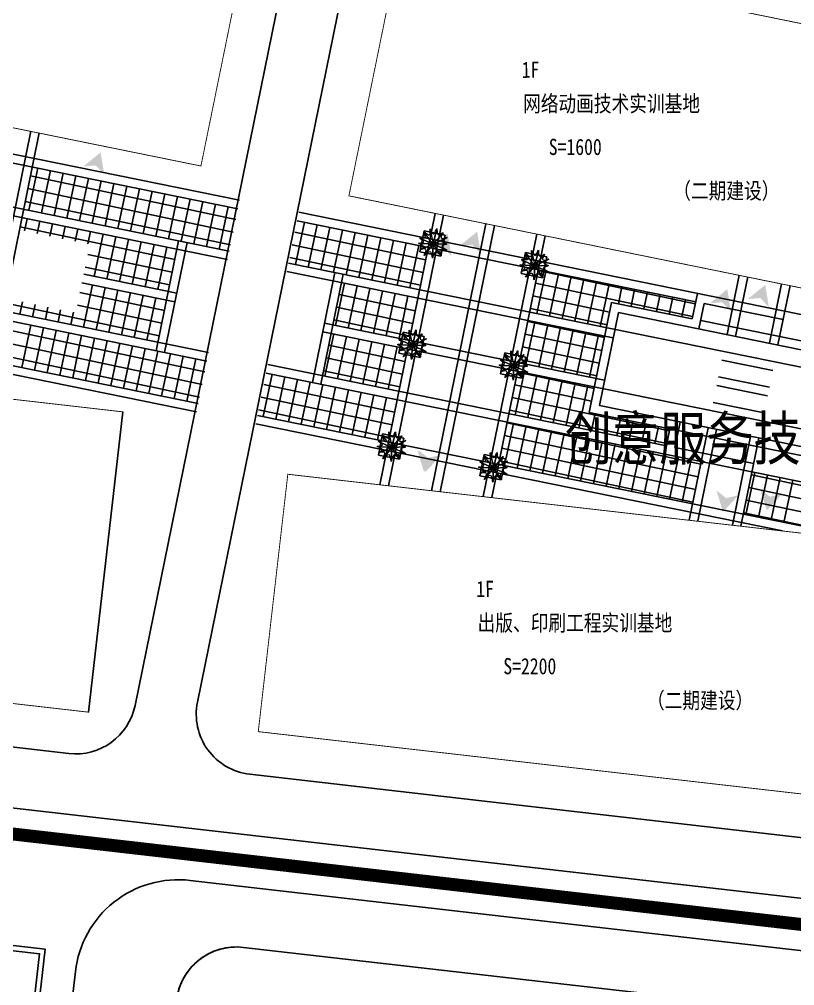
# Model space of a CAD drawing. Extents: x -534 to 560, y 572 to 1344.
# Drawn here: x -128.8 to -39, y 1082.8 to 1194.7 of the extents above; entities that cross this region are included whole.
import ezdxf

# ---------------------------------------------------------------- set-up
doc = ezdxf.new("R2010")
doc.units = 0
doc.header["$LTSCALE"] = 1000
doc.header["$MEASUREMENT"] = 0
doc.linetypes.add('DIVIDE', pattern=[1.25, 0.5, -0.25, 0, -0.25, 0, -0.25])
doc.linetypes.add('X5', pattern=[3, 2, -1])
for name, color, linetype in [('0-场地', 5, 'Continuous'), ('2222', 7, 'Continuous'), ('DLSS', 8, 'Continuous'), ('PUB_TEXT', 7, 'Continuous'), ('WALL', 2, 'Continuous'), ('建筑轮廓', 2, 'Continuous'), ('用地红线', 1, 'DIVIDE'), ('绿化', 3, 'Continuous'), ('铺地', 25, 'Continuous')]:
    doc.layers.add(name, color=color, linetype=linetype)
doc.styles.add('HT', font='simhei.ttf', dxfattribs={"width": 0.8})

msp = doc.modelspace()

# ---------------------------------------------------------------- hatches: boundary and pattern name
at = {"layer": '0-场地'}
for points in [[(-119.94, 1177.814), (-118.944, 1176.776), (-119.36, 1179.341), (-121.373, 1177.699)], [(-79.763, 1168.401), (-78.767, 1167.364), (-79.183, 1169.928), (-81.196, 1168.286)], [(-76.358, 1168.63), (-75.362, 1167.592), (-75.778, 1170.157), (-77.791, 1168.515)], [(-43.011, 1162.463), (-42.015, 1161.426), (-42.431, 1163.99), (-44.444, 1162.348)], [(-47.407, 1161.972), (-46.411, 1160.934), (-46.827, 1163.499), (-48.84, 1161.857)], [(-81.575, 1143.939), (-82.704, 1144.829), (-81.938, 1142.346), (-80.171, 1144.251)], [(-81.39, 1143.918), (-82.519, 1144.808), (-81.753, 1142.325), (-79.986, 1144.23)], [(-41.89, 1139.461), (-43.02, 1140.35), (-42.253, 1137.868), (-40.487, 1139.773)], [(-46.952, 1139.298), (-48.082, 1140.188), (-47.315, 1137.705), (-45.549, 1139.61)]]:
    msp.add_hatch(color=256, dxfattribs=at).paths.add_polyline_path(points)

# ---------------------------------------------------------------- linework, layer by layer
msp.add_line((-120.763, 1114.511), (-116.774, 1149.283))
at = {"layer": '2222'}
for p, q in [((-82.429, 1167.807), (-81.93, 1170.257)), ((-81.93, 1170.257), (-79.481, 1169.759)), ((-79.481, 1169.759), (-79.979, 1167.309)), ((-79.979, 1167.309), (-82.429, 1167.807)), ((-70.672, 1165.3), (-70.174, 1167.75)), ((-70.174, 1167.75), (-67.724, 1167.252)), ((-67.724, 1167.252), (-68.222, 1164.802)), ((-68.222, 1164.802), (-70.672, 1165.3)), ((-84.841, 1156.077), (-84.343, 1158.527)), ((-84.343, 1158.527), (-81.893, 1158.029)), ((-81.893, 1158.029), (-82.391, 1155.579)), ((-82.391, 1155.579), (-84.841, 1156.077)), ((-73.082, 1153.685), (-72.584, 1156.135)), ((-72.584, 1156.135), (-70.134, 1155.636)), ((-70.134, 1155.636), (-70.632, 1153.187)), ((-70.632, 1153.187), (-73.082, 1153.685)), ((-87.213, 1144.289), (-86.715, 1146.739)), ((-86.715, 1146.739), (-84.265, 1146.24)), ((-84.265, 1146.24), (-84.763, 1143.791)), ((-84.763, 1143.791), (-87.213, 1144.289)), ((-75.454, 1141.897), (-74.956, 1144.347)), ((-74.956, 1144.347), (-72.506, 1143.848)), ((-72.506, 1143.848), (-73.004, 1141.398)), ((-73.004, 1141.398), (-75.454, 1141.897))]:
    msp.add_line(p, q, dxfattribs=at)
at = {"layer": 'DLSS', "color": 41, "linetype": 'X5'}
msp.add_line((-56.64, 1081.974), (-102.837, 1087.277), dxfattribs=at)
msp.add_line((-56.64, 1081.974), (-102.837, 1087.277), dxfattribs=at)
for points in [[(337.755, 1056.829), (319.44, 1058.932, -0.416962), (313.291, 1066.75), (319.712, 1118.397, 0.3917403), (308.614, 1133.843), (-244.439, 1246.532, 0.436989), (-261.127, 1234.544), (-273.622, 1134.196, 0.4170219), (-261.326, 1118.557), (165.736, 1069.531)], [(165.052, 1063.57), (-108.992, 1095.03, 0.4142136), (-122.283, 1084.477), (-145.007, 886.527, -0.4142136), (-152.76, 880.371), (-292.823, 896.45, 0.4109489), (-304.991, 886.898), (-310.177, 845.781, 0.4174858), (-300.518, 833.477), (-206.275, 822.658)]]:
    msp.add_lwpolyline(points, format="xyb", dxfattribs=at)
for points in [[(-115.377, 1115.284), (-97.64, 1202.333, 0.4142136), (-103.102, 1210.589), (-245.836, 1239.673, 0.436989), (-254.18, 1233.679), (-266.675, 1133.331, 0.4170219), (-260.527, 1125.512), (-123.035, 1109.728, 0.3890394)], [(23.709, 1099.317), (39.025, 1174.486, 0.4142136), (33.564, 1182.743), (-82.525, 1206.397, 0.4142136), (-90.781, 1200.935), (-108.154, 1115.675, 0.4398439), (-102.093, 1107.323), (16.052, 1093.761, 0.3890394)]]:
    msp.add_lwpolyline(points, format="xyb", close=True, dxfattribs=at)
for end in [173.45116, 173.45118]:
    msp.add_arc((-103.635, 1080.323), 7, 83.45116, end, dxfattribs=at)
at = {"layer": 'WALL', "ltscale": 10, "const_width": 0.1}
for points in [[(-107.751, 1177.754), (-101.762, 1207.149), (-199.753, 1227.09), (-205.736, 1197.692)], [(-38.199, 1163.618), (-32.21, 1193.012), (-84.633, 1203.694), (-90.622, 1174.299)], [(-176.383, 1156.121), (-116.774, 1149.283), (-120.763, 1114.511), (-180.372, 1121.349)], [(-28.862, 1103.968), (-25.443, 1133.773), (-97.694, 1142.061), (-101.113, 1112.257), (-28.862, 1103.968)]]:
    msp.add_lwpolyline(points, close=True, dxfattribs=at)
at = {"layer": '建筑轮廓', "color": 2}
for points in [[(-177.823, 1093.027), (-173.458, 1092.531), (-173.447, 1092.631), (-130.131, 1087.658), (-130.143, 1087.559), (-125.771, 1087.057), (-126.661, 1079.308), (-124.873, 1079.103), (-127.587, 1055.458), (-129.375, 1055.663), (-130.254, 1048.013), (-134.625, 1048.515), (-134.648, 1048.317), (-177.963, 1053.289), (-177.94, 1053.488), (-182.312, 1053.99), (-181.433, 1061.639), (-183.222, 1061.845), (-180.507, 1085.489), (-178.719, 1085.284)], [(-177.296, 1092.364), (-172.93, 1091.868), (-172.919, 1091.966), (-130.796, 1087.131), (-130.807, 1087.031), (-126.436, 1086.529), (-127.325, 1078.78), (-125.537, 1078.575), (-128.115, 1056.122), (-129.903, 1056.328), (-130.781, 1048.678), (-135.152, 1049.18), (-135.175, 1048.981), (-177.299, 1053.817), (-177.276, 1054.016), (-181.647, 1054.517), (-180.769, 1062.167), (-182.557, 1062.372), (-179.98, 1084.825), (-178.192, 1084.62)]]:
    msp.add_lwpolyline(points, close=True, dxfattribs=at)
at = {"layer": '用地红线', "color": 5, "linetype": 'DIVIDE', "ltscale": 0.02, "const_width": 1.5}
msp.add_lwpolyline([(-261.825, 1253.136), (324.743, 1133.618), (324.743, 1133.618), (314.157, 1049.473), (-278.72, 1117.534), (-261.825, 1253.136)], close=True, dxfattribs=at)
at = {"layer": '绿化', "color": 3, "lineweight": 0}
for p, q in [((-81.225, 1170.482), (-80.861, 1168.692)), ((-80.861, 1168.692), (-80.444, 1170.506)), ((-80.444, 1170.506), (-80.861, 1168.692)), ((-80.861, 1168.692), (-82.403, 1169.386)), ((-82.403, 1169.386), (-80.861, 1168.692)), ((-80.861, 1168.692), (-81.955, 1170.121)), ((-80.861, 1168.692), (-79.73, 1170.035)), ((-79.73, 1170.035), (-80.861, 1168.692)), ((-80.861, 1168.692), (-79.244, 1169.481)), ((-79.244, 1169.481), (-80.861, 1168.692)), ((-80.861, 1168.692), (-82.578, 1168.805)), ((-82.578, 1168.805), (-80.861, 1168.692)), ((-80.861, 1168.692), (-82.307, 1168.103)), ((-82.307, 1168.103), (-80.861, 1168.692)), ((-80.861, 1168.692), (-81.921, 1167.375)), ((-81.921, 1167.375), (-80.861, 1168.692)), ((-80.861, 1168.692), (-80.946, 1167.064)), ((-80.946, 1167.064), (-80.861, 1168.692)), ((-80.861, 1168.692), (-79.288, 1168.752)), ((-79.288, 1168.752), (-80.861, 1168.692)), ((-80.861, 1168.692), (-79.932, 1167.363)), ((-79.932, 1167.363), (-80.861, 1168.692)), ((-80.861, 1168.692), (-79.269, 1167.999)), ((-79.269, 1167.999), (-80.861, 1168.692)), ((-69.104, 1166.185), (-70.198, 1167.614)), ((-69.469, 1167.975), (-69.104, 1166.185)), ((-69.104, 1166.185), (-68.687, 1167.999)), ((-68.687, 1167.999), (-69.104, 1166.185)), ((-69.104, 1166.185), (-67.973, 1167.528)), ((-67.973, 1167.528), (-69.104, 1166.185)), ((-69.104, 1166.185), (-70.821, 1166.298)), ((-70.821, 1166.298), (-69.104, 1166.185)), ((-69.104, 1166.185), (-70.647, 1166.879)), ((-70.647, 1166.879), (-69.104, 1166.185)), ((-69.104, 1166.185), (-70.551, 1165.596)), ((-70.551, 1165.596), (-69.104, 1166.185)), ((-69.104, 1166.185), (-70.165, 1164.868)), ((-70.165, 1164.868), (-69.104, 1166.185)), ((-69.104, 1166.185), (-69.19, 1164.557)), ((-69.19, 1164.557), (-69.104, 1166.185)), ((-69.104, 1166.185), (-67.488, 1166.974)), ((-67.488, 1166.974), (-69.104, 1166.185)), ((-69.104, 1166.185), (-67.532, 1166.245)), ((-67.532, 1166.245), (-69.104, 1166.185)), ((-69.104, 1166.185), (-68.175, 1164.855)), ((-68.175, 1164.855), (-69.104, 1166.185)), ((-69.104, 1166.185), (-67.513, 1165.492)), ((-67.513, 1165.492), (-69.104, 1166.185)), ((-83.273, 1156.962), (-84.367, 1158.391)), ((-83.638, 1158.752), (-83.273, 1156.962)), ((-83.273, 1156.962), (-82.856, 1158.776)), ((-82.856, 1158.776), (-83.273, 1156.962)), ((-83.273, 1156.962), (-82.142, 1158.305)), ((-82.142, 1158.305), (-83.273, 1156.962)), ((-83.273, 1156.962), (-84.99, 1157.075)), ((-84.99, 1157.075), (-83.273, 1156.962)), ((-83.273, 1156.962), (-84.816, 1157.656)), ((-84.816, 1157.656), (-83.273, 1156.962)), ((-83.273, 1156.962), (-81.656, 1157.751)), ((-81.656, 1157.751), (-83.273, 1156.962)), ((-83.273, 1156.962), (-81.701, 1157.022)), ((-81.701, 1157.022), (-83.273, 1156.962)), ((-83.273, 1156.962), (-84.72, 1156.373)), ((-84.72, 1156.373), (-83.273, 1156.962)), ((-83.273, 1156.962), (-84.334, 1155.645)), ((-84.334, 1155.645), (-83.273, 1156.962)), ((-83.273, 1156.962), (-83.359, 1155.334)), ((-83.359, 1155.334), (-83.273, 1156.962)), ((-83.273, 1156.962), (-82.344, 1155.632)), ((-82.344, 1155.632), (-83.273, 1156.962)), ((-83.273, 1156.962), (-81.682, 1156.269)), ((-81.682, 1156.269), (-83.273, 1156.962)), ((-71.514, 1154.57), (-72.608, 1155.999)), ((-71.878, 1156.36), (-71.514, 1154.57)), ((-71.514, 1154.57), (-71.097, 1156.384)), ((-71.097, 1156.384), (-71.514, 1154.57)), ((-71.514, 1154.57), (-70.383, 1155.913)), ((-70.383, 1155.913), (-71.514, 1154.57)), ((-71.514, 1154.57), (-73.057, 1155.264)), ((-73.057, 1155.264), (-71.514, 1154.57)), ((-71.514, 1154.57), (-69.897, 1155.359)), ((-69.897, 1155.359), (-71.514, 1154.57)), ((-71.514, 1154.57), (-73.231, 1154.683)), ((-73.231, 1154.683), (-71.514, 1154.57)), ((-71.514, 1154.57), (-72.961, 1153.981)), ((-72.961, 1153.981), (-71.514, 1154.57)), ((-71.514, 1154.57), (-72.575, 1153.253)), ((-72.575, 1153.253), (-71.514, 1154.57)), ((-71.514, 1154.57), (-71.6, 1152.942)), ((-71.6, 1152.942), (-71.514, 1154.57)), ((-71.514, 1154.57), (-69.942, 1154.63)), ((-69.942, 1154.63), (-71.514, 1154.57)), ((-71.514, 1154.57), (-70.585, 1153.24)), ((-70.585, 1153.24), (-71.514, 1154.57)), ((-71.514, 1154.57), (-69.923, 1153.876)), ((-69.923, 1153.876), (-71.514, 1154.57)), ((-86.01, 1146.964), (-85.645, 1145.174)), ((-85.645, 1145.174), (-85.228, 1146.988)), ((-85.228, 1146.988), (-85.645, 1145.174)), ((-85.645, 1145.174), (-87.188, 1145.868)), ((-87.188, 1145.868), (-85.645, 1145.174)), ((-85.645, 1145.174), (-86.739, 1146.603)), ((-85.645, 1145.174), (-84.514, 1146.517)), ((-84.514, 1146.517), (-85.645, 1145.174)), ((-85.645, 1145.174), (-84.028, 1145.963)), ((-84.028, 1145.963), (-85.645, 1145.174)), ((-85.645, 1145.174), (-87.362, 1145.287)), ((-87.362, 1145.287), (-85.645, 1145.174)), ((-85.645, 1145.174), (-87.092, 1144.585)), ((-87.092, 1144.585), (-85.645, 1145.174)), ((-85.645, 1145.174), (-86.706, 1143.857)), ((-86.706, 1143.857), (-85.645, 1145.174)), ((-85.645, 1145.174), (-85.731, 1143.546)), ((-85.731, 1143.546), (-85.645, 1145.174)), ((-85.645, 1145.174), (-84.073, 1145.234)), ((-84.073, 1145.234), (-85.645, 1145.174)), ((-85.645, 1145.174), (-84.716, 1143.844)), ((-84.716, 1143.844), (-85.645, 1145.174)), ((-85.645, 1145.174), (-84.054, 1144.48)), ((-84.054, 1144.48), (-85.645, 1145.174)), ((-73.886, 1142.782), (-74.98, 1144.211)), ((-74.25, 1144.571), (-73.886, 1142.782)), ((-73.886, 1142.782), (-73.469, 1144.596)), ((-73.469, 1144.596), (-73.886, 1142.782)), ((-73.886, 1142.782), (-72.755, 1144.124)), ((-72.755, 1144.124), (-73.886, 1142.782)), ((-73.886, 1142.782), (-75.603, 1142.894)), ((-75.603, 1142.894), (-73.886, 1142.782)), ((-73.886, 1142.782), (-75.429, 1143.476)), ((-75.429, 1143.476), (-73.886, 1142.782)), ((-73.886, 1142.782), (-75.333, 1142.193)), ((-75.333, 1142.193), (-73.886, 1142.782)), ((-73.886, 1142.782), (-74.947, 1141.464)), ((-74.947, 1141.464), (-73.886, 1142.782)), ((-73.886, 1142.782), (-73.972, 1141.154)), ((-73.972, 1141.154), (-73.886, 1142.782)), ((-73.886, 1142.782), (-72.269, 1143.571)), ((-72.269, 1143.571), (-73.886, 1142.782)), ((-73.886, 1142.782), (-72.314, 1142.842)), ((-72.314, 1142.842), (-73.886, 1142.782)), ((-73.886, 1142.782), (-72.957, 1141.452)), ((-72.957, 1141.452), (-73.886, 1142.782)), ((-73.886, 1142.782), (-72.295, 1142.088)), ((-72.295, 1142.088), (-73.886, 1142.782))]:
    msp.add_line(p, q, dxfattribs=at)
for points in [[(-81.701, 1169.425), (-82.092, 1169.462), (-82.819, 1169.531), (-81.479, 1168.862), (-83.169, 1168.853), (-81.548, 1168.559), (-82.688, 1167.924), (-81.224, 1168.44), (-82.372, 1166.775), (-81.32, 1168.044), (-80.977, 1167.572), (-80.966, 1166.545), (-80.8, 1168.365), (-79.589, 1166.852), (-80.509, 1168.431), (-78.607, 1167.721), (-80.445, 1168.57), (-79.014, 1168.658), (-79.577, 1168.854), (-80.072, 1169.05), (-78.614, 1169.749), (-80.448, 1169.061), (-79.363, 1170.413), (-80.56, 1169.37), (-80.31, 1171.114), (-80.829, 1169.305), (-81.366, 1171.063), (-81.048, 1169.296), (-82.205, 1170.499), (-81.87, 1169.785), (-81.701, 1169.425)], [(-69.944, 1166.918), (-70.335, 1166.955), (-71.062, 1167.023), (-69.722, 1166.355), (-71.413, 1166.346), (-69.792, 1166.052), (-70.931, 1165.417), (-69.467, 1165.933), (-70.615, 1164.268), (-69.563, 1165.537), (-69.221, 1165.065), (-69.209, 1164.038), (-69.044, 1165.858), (-67.832, 1164.345), (-68.752, 1165.924), (-66.85, 1165.213), (-68.689, 1166.063), (-67.258, 1166.151), (-67.82, 1166.347), (-68.316, 1166.543), (-66.858, 1167.242), (-68.692, 1166.553), (-67.607, 1167.906), (-68.804, 1166.863), (-68.554, 1168.607), (-69.073, 1166.798), (-69.609, 1168.555), (-69.291, 1166.789), (-70.448, 1167.992), (-70.113, 1167.278), (-69.944, 1166.918)], [(-84.113, 1157.695), (-84.504, 1157.732), (-85.231, 1157.801), (-83.891, 1157.132), (-85.582, 1157.123), (-83.961, 1156.829), (-85.1, 1156.194), (-83.636, 1156.71), (-84.784, 1155.045), (-83.732, 1156.314), (-83.39, 1155.842), (-83.378, 1154.815), (-83.213, 1156.635), (-82.001, 1155.122), (-82.921, 1156.701), (-81.019, 1155.99), (-82.858, 1156.84), (-81.427, 1156.928), (-81.989, 1157.124), (-82.485, 1157.32), (-81.027, 1158.019), (-82.861, 1157.331), (-81.776, 1158.683), (-82.973, 1157.64), (-82.723, 1159.384), (-83.242, 1157.575), (-83.778, 1159.332), (-83.46, 1157.566), (-84.617, 1158.769), (-84.282, 1158.055), (-84.113, 1157.695)], [(-72.354, 1155.303), (-72.745, 1155.34), (-73.472, 1155.408), (-72.132, 1154.74), (-73.823, 1154.731), (-72.202, 1154.437), (-73.341, 1153.802), (-71.877, 1154.318), (-73.025, 1152.653), (-71.973, 1153.921), (-71.63, 1153.45), (-71.619, 1152.423), (-71.454, 1154.242), (-70.242, 1152.73), (-71.162, 1154.309), (-69.26, 1153.598), (-71.099, 1154.448), (-69.668, 1154.536), (-70.23, 1154.731), (-70.726, 1154.928), (-69.268, 1155.627), (-71.101, 1154.938), (-70.016, 1156.291), (-71.214, 1155.248), (-70.963, 1156.992), (-71.483, 1155.183), (-72.019, 1156.94), (-71.701, 1155.173), (-72.858, 1156.377), (-72.523, 1155.663), (-72.354, 1155.303)], [(-86.485, 1145.907), (-86.876, 1145.944), (-87.603, 1146.012), (-86.263, 1145.344), (-87.954, 1145.335), (-86.333, 1145.041), (-87.472, 1144.406), (-86.008, 1144.922), (-87.156, 1143.257), (-86.104, 1144.525), (-85.761, 1144.054), (-85.75, 1143.027), (-85.585, 1144.846), (-84.373, 1143.334), (-85.293, 1144.913), (-83.391, 1144.202), (-85.23, 1145.052), (-83.799, 1145.14), (-84.361, 1145.335), (-84.857, 1145.532), (-83.399, 1146.231), (-85.233, 1145.542), (-84.147, 1146.895), (-85.345, 1145.852), (-85.094, 1147.596), (-85.614, 1145.787), (-86.15, 1147.544), (-85.832, 1145.777), (-86.989, 1146.981), (-86.654, 1146.267), (-86.485, 1145.907)], [(-74.726, 1143.515), (-75.117, 1143.552), (-75.844, 1143.62), (-74.504, 1142.952), (-76.195, 1142.943), (-74.573, 1142.648), (-75.713, 1142.014), (-74.249, 1142.53), (-75.397, 1140.864), (-74.345, 1142.133), (-74.002, 1141.662), (-73.991, 1140.634), (-73.826, 1142.454), (-72.614, 1140.942), (-73.534, 1142.521), (-71.632, 1141.81), (-73.471, 1142.66), (-72.04, 1142.748), (-72.602, 1142.943), (-73.098, 1143.139), (-71.64, 1143.838), (-73.473, 1143.15), (-72.388, 1144.503), (-73.585, 1143.46), (-73.335, 1145.204), (-73.855, 1143.394), (-74.391, 1145.152), (-74.073, 1143.385), (-75.23, 1144.589), (-74.895, 1143.875), (-74.726, 1143.515)]]:
    msp.add_open_spline(points, degree=3, knots=[0, 0, 0, 0, 789.599617, 1468.1888998, 2185.683253, 2966.6442675, 3488.8650375, 4163.9576097, 5037.7010176, 6009.2882625, 6168.2728298, 6910.2927981, 7787.3263207, 8694.8760236, 9465.1804338, 10363.141537, 11223.6836019, 11903.7306776, 12278.7424707, 12556.8687339, 13397.1994448, 14216.4515172, 14956.5719123, 15638.779964, 16432.6492566, 17243.1692369, 18024.8592978, 18801.328114, 19602.9156703, 20418.4335497, 20418.4335497, 20418.4335497, 20418.4335497], dxfattribs=at)
at = {"layer": '铺地'}
for p, q in [((-257.392, 1205.14), (-103.268, 1173.786)), ((-257.666, 1204.176), (-103.467, 1172.806)), ((-258.531, 1199.249), (-104.466, 1167.907)), ((-258.41, 1198.204), (-104.665, 1166.927)), ((-259.773, 1187.256), (-106.862, 1156.148)), ((-259.897, 1186.261), (-107.061, 1155.169)), ((-133.667, 1151.221), (-127.45, 1181.782)), ((-260.517, 1181.285), (-108.06, 1150.269)), ((-132.67, 1151.106), (-126.47, 1181.583)), ((-260.641, 1180.289), (-108.259, 1149.289)), ((-127.674, 1172.628), (-126.635, 1177.519)), ((-126.204, 1172.329), (-125.165, 1177.22)), ((-127.483, 1176.602), (-103.723, 1171.551)), ((-124.735, 1172.03), (-123.695, 1176.921)), ((-123.265, 1171.731), (-122.225, 1176.622)), ((-121.795, 1171.432), (-120.755, 1176.323)), ((-127.782, 1175.132), (-104.023, 1170.082)), ((-120.325, 1171.133), (-119.285, 1176.024)), ((-118.855, 1170.834), (-117.815, 1175.725)), ((-117.385, 1170.535), (-116.345, 1175.426)), ((-115.915, 1170.236), (-114.875, 1175.127)), ((-114.445, 1169.937), (-113.405, 1174.828)), ((-112.975, 1169.638), (-111.935, 1174.529)), ((-111.505, 1169.339), (-110.465, 1174.23)), ((-110.035, 1169.04), (-108.995, 1173.931)), ((-128.081, 1173.662), (-104.322, 1168.612)), ((-108.565, 1168.741), (-107.526, 1173.632)), ((-107.095, 1168.442), (-106.056, 1173.333)), ((-105.625, 1168.143), (-104.586, 1173.034)), ((-128.184, 1170.232), (-127.882, 1171.65)), ((-96.408, 1172.391), (33.407, 1145.981)), ((-87.037, 1140.839), (-80.648, 1172.245)), ((-86.04, 1140.724), (-79.668, 1172.046)), ((-128.679, 1170.722), (-110.787, 1166.919)), ((-126.714, 1169.933), (-126.412, 1171.351)), ((-125.244, 1169.634), (-124.942, 1171.052)), ((-123.774, 1169.335), (-123.473, 1170.753)), ((-122.304, 1169.036), (-122.003, 1170.454)), ((-96.806, 1166.348), (-95.766, 1171.239)), ((-96.608, 1171.411), (-50.484, 1162.027)), ((-95.336, 1166.049), (-94.296, 1170.94)), ((-93.866, 1165.75), (-92.826, 1170.641)), ((-81.054, 1140.152), (-74.769, 1171.049)), ((-80.057, 1140.038), (-73.789, 1170.85)), ((-120.834, 1168.737), (-120.533, 1170.155)), ((-120.102, 1164.965), (-119.063, 1169.856)), ((-118.632, 1164.666), (-117.593, 1169.557)), ((-96.876, 1170.096), (-81.74, 1166.879)), ((-92.396, 1165.451), (-91.356, 1170.342)), ((-90.926, 1165.152), (-89.886, 1170.043)), ((-89.456, 1164.853), (-88.416, 1169.744)), ((-87.986, 1164.554), (-86.946, 1169.445)), ((-75.071, 1139.466), (-68.889, 1169.853)), ((-74.074, 1139.352), (-67.909, 1169.654)), ((-117.162, 1164.367), (-116.123, 1169.258)), ((-115.692, 1164.068), (-114.653, 1168.959)), ((-114.222, 1163.769), (-113.183, 1168.66)), ((-110.343, 1169.102), (-112.934, 1156.363)), ((-112.753, 1163.47), (-111.713, 1168.361)), ((-109.363, 1168.903), (-111.954, 1156.164)), ((-97.175, 1168.626), (-82.039, 1165.409)), ((-86.516, 1164.255), (-85.476, 1169.146)), ((-85.046, 1163.956), (-84.006, 1168.847)), ((-83.576, 1163.657), (-82.536, 1168.548)), ((-120.854, 1167.525), (-111.086, 1165.449)), ((-97.475, 1167.156), (-82.338, 1163.939)), ((-121.153, 1166.055), (-111.385, 1163.979)), ((-97.606, 1166.511), (6.148, 1145.404)), ((-121.324, 1165.213), (-110.559, 1163.023)), ((-97.806, 1165.531), (-60.032, 1157.847)), ((-92.26, 1165.424), (-94.852, 1152.685)), ((-91.28, 1165.224), (-93.872, 1152.485)), ((-68.877, 1160.667), (-67.837, 1165.558)), ((-68.725, 1165.646), (-50.535, 1161.779)), ((-67.407, 1160.368), (-66.367, 1165.259)), ((-65.937, 1160.069), (-64.897, 1164.959)), ((-46.842, 1158.225), (-45.44, 1165.109)), ((-45.862, 1158.026), (-44.46, 1164.91)), ((-121.523, 1164.234), (-110.758, 1162.044)), ((-121.35, 1159.096), (-120.31, 1163.987)), ((-92.173, 1159.283), (-91.134, 1164.174)), ((-90.703, 1158.984), (-89.664, 1163.875)), ((-69.024, 1164.176), (-50.834, 1160.31)), ((-64.467, 1159.77), (-63.427, 1164.66)), ((-62.997, 1159.47), (-61.957, 1164.361)), ((-61.527, 1159.171), (-60.487, 1164.062)), ((-59.433, 1161.807), (-59.017, 1163.763)), ((-41.943, 1157.228), (-40.54, 1164.111)), ((-40.963, 1157.029), (-39.56, 1163.911)), ((-121.751, 1163.115), (-111.983, 1161.039)), ((-119.88, 1158.797), (-118.84, 1163.688)), ((-118.41, 1158.498), (-117.37, 1163.389)), ((-116.94, 1158.199), (-115.9, 1163.09)), ((-115.47, 1157.9), (-114.43, 1162.791)), ((-91.758, 1162.874), (-82.936, 1160.999)), ((-89.233, 1158.685), (-88.194, 1163.576)), ((-87.763, 1158.386), (-86.724, 1163.277)), ((-86.293, 1158.087), (-85.254, 1162.978)), ((-84.824, 1157.788), (-83.784, 1162.679)), ((-69.323, 1162.706), (-60.448, 1160.82)), ((-57.963, 1161.508), (-57.547, 1163.464)), ((-56.493, 1161.209), (-56.077, 1163.165)), ((-55.023, 1160.91), (-54.607, 1162.866)), ((-50.285, 1163.007), (-50.883, 1160.068)), ((-130.474, 1161.902), (-112.581, 1158.099)), ((-128.7, 1160.591), (-128.398, 1162.009)), ((-127.23, 1160.292), (-126.928, 1161.71)), ((-122.05, 1161.645), (-112.282, 1159.569)), ((-114, 1157.601), (-112.96, 1162.492)), ((-60.215, 1161.966), (-62.807, 1149.227)), ((-50.883, 1160.068), (-60.215, 1161.966)), ((-53.553, 1160.611), (-53.137, 1162.567)), ((-52.083, 1160.312), (-51.667, 1162.268)), ((-50.102, 1158.888), (-49.504, 1161.828)), ((-49.504, 1161.828), (-40.359, 1159.968)), ((-125.76, 1159.993), (-125.458, 1161.411)), ((-124.29, 1159.694), (-123.988, 1161.112)), ((-122.82, 1159.395), (-122.518, 1160.813)), ((-92.057, 1161.404), (-83.235, 1159.529)), ((-69.622, 1161.236), (-60.747, 1159.35)), ((-59.434, 1160.787), (-61.627, 1150.008)), ((5.567, 1147.563), (-59.434, 1160.787)), ((-128.477, 1154.423), (-127.437, 1159.314)), ((-93.456, 1159.544), (-61.029, 1152.947)), ((-92.356, 1159.934), (-83.534, 1158.059)), ((-70.124, 1154.798), (-69.084, 1159.688)), ((-69.921, 1159.766), (-61.046, 1157.88)), ((-68.654, 1154.498), (-67.614, 1159.389)), ((-3.565, 1150.442), (-49.903, 1159.868)), ((-131.072, 1158.962), (-107.317, 1153.913)), ((-127.007, 1154.124), (-125.968, 1159.015)), ((-125.537, 1153.825), (-124.498, 1158.716)), ((-124.067, 1153.526), (-123.028, 1158.417)), ((-93.656, 1158.564), (4.753, 1138.544)), ((-93.421, 1153.414), (-92.381, 1158.305)), ((-70.22, 1158.296), (-61.345, 1156.41)), ((-67.184, 1154.199), (-66.145, 1159.09)), ((-65.714, 1153.9), (-64.675, 1158.791)), ((-64.244, 1153.601), (-63.205, 1158.492)), ((-62.774, 1153.302), (-61.735, 1158.193)), ((-131.371, 1157.493), (-107.617, 1152.443)), ((-122.597, 1153.227), (-121.558, 1158.118)), ((-121.127, 1152.928), (-120.088, 1157.819)), ((-119.657, 1152.629), (-118.618, 1157.52)), ((-118.187, 1152.33), (-117.148, 1157.221)), ((-91.951, 1153.115), (-90.911, 1158.006)), ((-90.481, 1152.816), (-89.441, 1157.707)), ((-89.011, 1152.517), (-87.971, 1157.408)), ((-87.541, 1152.218), (-86.501, 1157.109)), ((-131.67, 1156.023), (-107.916, 1150.974)), ((-116.718, 1152.031), (-115.678, 1156.921)), ((-115.248, 1151.732), (-114.208, 1156.622)), ((-113.778, 1151.432), (-112.738, 1156.323)), ((-112.308, 1151.133), (-111.268, 1156.024)), ((-92.955, 1156.994), (-84.132, 1155.119)), ((-86.071, 1151.919), (-85.031, 1156.81)), ((-70.519, 1156.826), (-61.644, 1154.94)), ((-110.838, 1150.834), (-109.798, 1155.725)), ((-109.368, 1150.535), (-108.328, 1155.426)), ((-93.254, 1155.525), (-84.431, 1153.649)), ((-70.818, 1155.356), (-61.943, 1153.47)), ((-47.443, 1155.286), (-41.557, 1154.088)), ((-100.202, 1153.773), (29.613, 1127.364)), ((-100.002, 1154.753), (-53.873, 1145.369)), ((-93.553, 1154.055), (-84.73, 1152.179)), ((-71.372, 1148.928), (-70.332, 1153.819)), ((-71.117, 1153.886), (-62.242, 1152)), ((-100.548, 1148.741), (-99.508, 1153.632)), ((-99.078, 1148.442), (-98.039, 1153.333)), ((-97.608, 1148.143), (-96.569, 1153.034)), ((-96.138, 1147.844), (-95.099, 1152.735)), ((-69.902, 1148.629), (-68.862, 1153.52)), ((-68.432, 1148.33), (-67.392, 1153.221)), ((-66.962, 1148.031), (-65.922, 1152.922)), ((-65.492, 1147.732), (-64.452, 1152.623)), ((-47.842, 1153.326), (-41.955, 1152.128)), ((-100.47, 1152.458), (-85.328, 1149.239)), ((-94.668, 1147.545), (-93.629, 1152.436)), ((-93.198, 1147.246), (-92.159, 1152.137)), ((-91.728, 1146.947), (-90.689, 1151.838)), ((-90.258, 1146.648), (-89.219, 1151.539)), ((-71.416, 1152.416), (-62.541, 1150.53)), ((-64.022, 1147.433), (-62.982, 1152.324)), ((-48.041, 1152.346), (-42.155, 1151.149)), ((-100.769, 1150.988), (-85.628, 1147.77)), ((-88.788, 1146.349), (-87.749, 1151.24)), ((-87.319, 1146.05), (-86.279, 1150.941)), ((-71.715, 1150.946), (-53.525, 1147.08)), ((-48.44, 1150.386), (-42.553, 1149.189)), ((-101.069, 1149.518), (-85.927, 1146.3)), ((-72.014, 1149.476), (-53.824, 1145.61)), ((-62.807, 1149.227), (-53.475, 1147.329)), ((-61.627, 1150.008), (3.374, 1136.784)), ((-101.2, 1148.874), (-28.948, 1134.175)), ((-62.552, 1147.134), (-62.136, 1149.091)), ((-61.082, 1146.835), (-60.666, 1148.792)), ((-59.612, 1146.536), (-59.196, 1148.493)), ((-58.142, 1146.237), (-57.726, 1148.194)), ((-52.295, 1148.109), (-52.893, 1145.169)), ((-101.4, 1147.894), (-40.45, 1135.494)), ((-72.619, 1143.059), (-71.579, 1147.95)), ((-72.313, 1148.006), (-49.895, 1143.241)), ((-71.149, 1142.76), (-70.11, 1147.651)), ((-69.679, 1142.461), (-68.64, 1147.352)), ((-68.209, 1142.162), (-67.17, 1147.053)), ((-56.672, 1145.938), (-56.256, 1147.895)), ((-55.202, 1145.639), (-54.786, 1147.596)), ((-53.475, 1147.329), (-54.073, 1144.389)), ((-52.495, 1147.129), (-6.157, 1137.703)), ((-51.222, 1136.73), (-49.038, 1147.447)), ((-50.225, 1136.616), (-48.059, 1147.247)), ((-72.612, 1146.537), (-50.195, 1141.772)), ((-66.739, 1141.863), (-65.7, 1146.754)), ((-65.269, 1141.564), (-64.23, 1146.455)), ((-63.799, 1141.265), (-62.76, 1146.156)), ((-62.329, 1140.966), (-61.29, 1145.857)), ((-46.236, 1136.158), (-44.139, 1146.45)), ((-45.239, 1136.044), (-43.159, 1146.251)), ((-72.911, 1145.067), (-50.494, 1140.302)), ((-60.859, 1140.667), (-59.82, 1145.558)), ((-59.387, 1140.381), (-58.347, 1145.272)), ((-57.92, 1140.069), (-56.88, 1144.96)), ((-43.748, 1143.309), (-52.893, 1145.169)), ((-73.21, 1143.597), (-50.794, 1138.832)), ((-56.45, 1139.77), (-55.41, 1144.661)), ((-54.98, 1139.471), (-53.94, 1144.362)), ((-53.51, 1139.172), (-52.47, 1144.063)), ((-52.04, 1138.873), (-51, 1143.764)), ((-44.69, 1137.378), (-43.65, 1142.268)), ((-44.026, 1141.994), (-16.008, 1136.039)), ((-43.22, 1137.078), (-42.181, 1141.969)), ((-41.75, 1136.779), (-40.711, 1141.67)), ((-40.28, 1136.48), (-39.241, 1141.371)), ((-44.326, 1140.524), (-16.307, 1134.569)), ((-44.625, 1139.054), (-16.606, 1133.098)), ((-44.925, 1137.584), (-28.811, 1134.159))]:
    msp.add_line(p, q, dxfattribs=at)

# ---------------------------------------------------------------- texts
at = {"layer": 'PUB_TEXT', "color": 7, "style": 'HT', "width": 0.8}
for p in [(-70.613, 1187.958), (-75.874, 1127.83)]:
    msp.add_text('1F', height=1.8776, rotation=0.60314, dxfattribs=at).set_placement(p)
for s, height, p in [('网络动画技术实训基地', 1.8776, (-70.465, 1184.038)), ('S=1600', 1.8776, (-67.487, 1179.028)), ('创意服务技术实训中心', 5, (-65.627, 1143.717)), ('出版、印刷工程实训基地', 1.87764, (-75.726, 1123.91)), ('S=2200', 1.8776, (-72.748, 1118.9))]:
    msp.add_text(s, height=height, dxfattribs=at).set_placement(p)
at = {"layer": 'PUB_TEXT', "color": 6, "style": 'HT', "width": 0.8}
for p in [(-53.082, 1173.948), (-56.118, 1114.936)]:
    msp.add_text('（二期建设）', height=1.8776, dxfattribs=at).set_placement(p)

doc.saveas('drawing.dxf')
